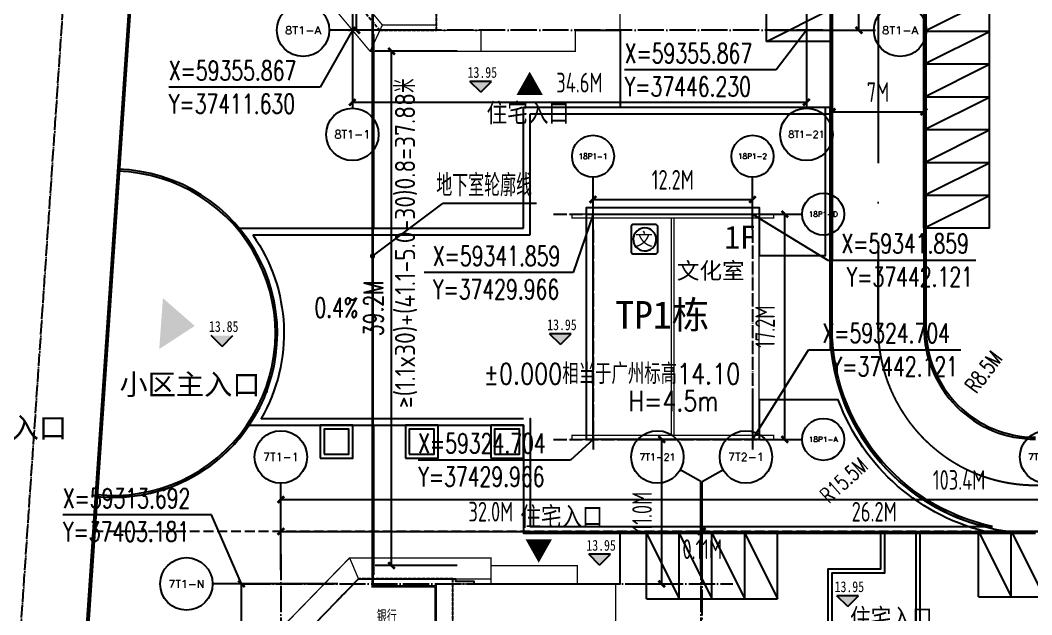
# Model space of a CAD drawing. Extents: x 37173252 to 74842692, y 59158332 to 118813339.
# Drawn here: x 37386321 to 37463399, y 59311342 to 59356631 of the extents above; entities that cross this region are included whole.
import ezdxf
from ezdxf.enums import TextEntityAlignment as Align

# ---------------------------------------------------------------- set-up
doc = ezdxf.new("R2010")
doc.units = 0
doc.header["$LTSCALE"] = 1000
doc.header["$MEASUREMENT"] = 0
for name, pattern in [('ACAD_ISO02W100', [15, 12, -3]), ('ACAD_ISO04W100', [30, 24, -3, 0, -3]), ('DASH', [0.35, 0.25, -0.1]), ('DOTE', [2.42, 2, -0.2, 0.02, -0.2])]:
    doc.linetypes.add(name, pattern=pattern)
for name, color, linetype in [('-1-500室外标高', 4, 'Continuous'), ('@HATCH', 8, 'Continuous'), ('@PAVE', 9, 'Continuous'), ('@YL', 2, 'Continuous'), ('@填充', 8, 'Continuous'), ('Axis', 6, 'Continuous'), ('AXIS_TEXT', 7, 'Continuous'), ('DIM_COOR', 3, 'Continuous'), ('DIM_LEAD', 3, 'Continuous'), ('DIM_SYMB', 3, 'Continuous'), ('DL_道路中线_干道网_', 4, 'ACAD_ISO04W100'), ('DL_道路中线_支路网_', 4, 'ACAD_ISO04W100'), ('DL_道路红线_支路网_', 1, 'Continuous'), ('DOTE', 16, 'Continuous'), ('PUB_DIM', 3, 'Continuous'), ('PUB_TEXT', 7, 'Continuous'), ('RMJM - P1 - P - 120-1$0$文字说明', 7, 'Continuous'), ('SHAPE', 161, 'Continuous'), ('YD_设施符号', 7, 'Continuous'), ('入口', 4, 'Continuous'), ('地下轮廓', 5, 'Continuous'), ('屋顶轮廓', 36, 'Continuous'), ('建筑间距退缩', 5, 'Continuous'), ('扑救面', 2, 'Continuous'), ('竖向标高', 1, 'Continuous'), ('车位', 40, 'Continuous')]:
    doc.layers.add(name, color=color, linetype=linetype)
doc.styles.add('_DIMFONT', font='gbenor.shx', dxfattribs={"bigfont": 'gbcbig.shx'})
doc.styles.add('_TCH_AXIS', font='COMPLEX', dxfattribs={"bigfont": 'GBCBIG'})
doc.styles.add('_TCH_DIM', font='SIMPLEX', dxfattribs={"bigfont": 'GBCBIG'})
doc.styles.add('_TCH_DIM_T3', font='SIMPLEX', dxfattribs={"width": 0.705882, "bigfont": 'GBCBIG'})
doc.styles.add('CHINESE', font='', dxfattribs={"width": 0.8})
doc.styles.add('COMPLEX', font='COMPLEX')
doc.styles.add('DIM_FONT', font='superos.shx', dxfattribs={"width": 0.8, "bigfont": 'haiwenzw.shx'})
doc.styles.add('DIMST', font='', dxfattribs={"width": 0.8})
doc.styles.add('GHTEXTHT', font='')
doc.styles.add('RMJM - P1 - P - 120-1$0$RMJM_TEXT', font='arial.ttf', dxfattribs={"height": 2.5})
doc.styles.add('text_zheng', font='simplex.shx', dxfattribs={"width": 0.8, "bigfont": 'hztxt.shx'})
doc.styles.get('CHINESE').set_extended_font_data('NSimSun')
doc.styles.get('DIMST').set_extended_font_data('SimSun')
doc.styles.get('GHTEXTHT').set_extended_font_data('SimSun')
doc.dimstyles.new('_TCH_ARCH&&500', dxfattribs={"dimtxt": 1487.5, "dimasz": 500, "dimexe": 1250, "dimexo": 1500, "dimgap": 631.25, "dimtad": 1, "dimdec": 0, "dimzin": 0, "dimdsep": 46, "dimtxsty": '_TCH_DIM_T3', "dimblk": 'ARCHTICK', "dimcen": 0.09, "dimclrt": 7, "dimazin": 2, "dimtfac": 1, "dimtdec": 0, "dimtix": 1, "dimtmove": 2, "dimatfit": 3, "dimfxl": 0, "dimtolj": 1, "dimtzin": 0, "dimarcsym": 0})
doc.dimstyles.new('DIMN500', dxfattribs={"dimscale": 5, "dimtxt": 300, "dimasz": 100, "dimexe": 250, "dimexo": 300, "dimgap": 150, "dimtad": 1, "dimdec": 0, "dimzin": 0, "dimdsep": 46, "dimtxsty": 'DIM_FONT', "dimblk": 'ARCHTICK', "dimcen": 0.09, "dimclrt": 7, "dimazin": 2, "dimtfac": 1, "dimtdec": 0, "dimtix": 1, "dimtmove": 2, "dimatfit": 3, "dimldrblk": 'ARCHTICK', "dimfxl": 0, "dimtolj": 1, "dimtzin": 0, "dimarcsym": 0})

# ---------------------------------------------------------------- blocks, each defined once
blk = doc.blocks.new('车位')
at = {"layer": '车位'}
for p, q in [((2126015, 462726), (2126015, 465226)), ((2131015, 465226), (2126015, 465226)), ((2131015, 462726), (2131015, 465226)), ((2131015, 462726), (2126015, 462726))]:
    blk.add_line(p, q, dxfattribs=at)
blk.add_lwpolyline([(2126015, 462726), (2131015, 465226)], dxfattribs=at)
blk = doc.blocks.new('_ArchTick')
at = {"color": 0, "linetype": 'ByBlock', "const_width": 0.4}
blk.add_lwpolyline([(-0.5, -0.5), (0.5, 0.5)], dxfattribs=at)
blk = doc.blocks.new('*D174')
at = {"layer": 'Defpoints', "color": 0}
for p in [(523580, 61443), (420220, 56674), (523580, 56674)]:
    blk.add_point(p, dxfattribs=at)
at = {"layer": 'PUB_DIM', "color": 0, "lineweight": -2}
for p, q in [((420220, 58174), (420220, 62693)), ((523580, 58174), (523580, 62693)), ((420220, 61443), (523580, 61443))]:
    blk.add_line(p, q, dxfattribs=at)
at = {"layer": 'PUB_DIM', "color": 0, "lineweight": -2, "xscale": 500, "yscale": 500, "zscale": 500, "rotation": 180}
blk.add_blockref('_ArchTick', (420220, 61443), dxfattribs=at)
at = {"layer": 'PUB_DIM', "color": 0, "lineweight": -2, "xscale": 500, "yscale": 500, "zscale": 500}
blk.add_blockref('_ArchTick', (523580, 61443), dxfattribs=at)
at = {"layer": 'PUB_DIM', "color": 7, "insert": (471900, 62943), "char_height": 1500, "attachment_point": 5, "style": 'DIM_FONT'}
blk.add_mtext('\\A1;103.4M', dxfattribs=at)
blk = doc.blocks.new('*D176')
at = {"layer": 'Defpoints', "color": 0}
for p in [(452220, 59022), (420220, 54564), (452220, 54564)]:
    blk.add_point(p, dxfattribs=at)
at = {"layer": 'PUB_DIM', "color": 0, "lineweight": -2}
for p, q in [((420220, 56064), (420220, 60272)), ((452220, 56064), (452220, 60272)), ((420220, 59022), (452220, 59022))]:
    blk.add_line(p, q, dxfattribs=at)
at = {"layer": 'PUB_DIM', "color": 0, "lineweight": -2, "xscale": 500, "yscale": 500, "zscale": 500, "rotation": 180}
blk.add_blockref('_ArchTick', (420220, 59022), dxfattribs=at)
at = {"layer": 'PUB_DIM', "color": 0, "lineweight": -2, "xscale": 500, "yscale": 500, "zscale": 500}
blk.add_blockref('_ArchTick', (452220, 59022), dxfattribs=at)
at = {"layer": 'PUB_DIM', "color": 7, "insert": (436220, 60522), "char_height": 1500, "attachment_point": 5, "style": 'DIM_FONT'}
blk.add_mtext('\\A1;32.0M', dxfattribs=at)
blk = doc.blocks.new('*D177')
at = {"layer": 'Defpoints', "color": 0}
for p in [(452331, 59022), (452220, 54564), (452331, 54564)]:
    blk.add_point(p, dxfattribs=at)
at = {"layer": 'PUB_DIM', "color": 0, "lineweight": -2}
for p, q in [((452220, 56064), (452220, 60272)), ((452331, 56064), (452331, 60272)), ((452220, 59022), (451720, 59022)), ((452220, 59022), (452331, 59022)), ((452331, 59022), (452831, 59022))]:
    blk.add_line(p, q, dxfattribs=at)
at = {"layer": 'PUB_DIM', "color": 0, "lineweight": -2, "xscale": 500, "yscale": 500, "zscale": 500}
blk.add_blockref('_ArchTick', (452220, 59022), dxfattribs=at)
at = {"layer": 'PUB_DIM', "color": 0, "lineweight": -2, "xscale": 500, "yscale": 500, "zscale": 500, "rotation": 180}
blk.add_blockref('_ArchTick', (452331, 59022), dxfattribs=at)
at = {"layer": 'PUB_DIM', "color": 7, "insert": (452331, 57666), "char_height": 1500, "attachment_point": 5, "style": 'DIM_FONT'}
blk.add_mtext('\\A1;0.11M', dxfattribs=at)
blk = doc.blocks.new('*D178')
at = {"layer": 'Defpoints', "color": 0}
for p in [(478531, 59022), (452331, 54564), (478531, 54564)]:
    blk.add_point(p, dxfattribs=at)
at = {"layer": 'PUB_DIM', "color": 0, "lineweight": -2}
for p, q in [((452331, 56064), (452331, 60272)), ((478531, 56064), (478531, 60272)), ((452331, 59022), (478531, 59022))]:
    blk.add_line(p, q, dxfattribs=at)
at = {"layer": 'PUB_DIM', "color": 0, "lineweight": -2, "xscale": 500, "yscale": 500, "zscale": 500, "rotation": 180}
blk.add_blockref('_ArchTick', (452331, 59022), dxfattribs=at)
at = {"layer": 'PUB_DIM', "color": 0, "lineweight": -2, "xscale": 500, "yscale": 500, "zscale": 500}
blk.add_blockref('_ArchTick', (478531, 59022), dxfattribs=at)
at = {"layer": 'PUB_DIM', "color": 7, "insert": (465431, 60522), "char_height": 1500, "attachment_point": 5, "style": 'DIM_FONT'}
blk.add_mtext('\\A1;26.2M', dxfattribs=at)
blk = doc.blocks.new('*D181')
at = {"layer": 'Defpoints', "color": 0}
for p in [(417220, 55022), (426051, 55022), (426051, 17075)]:
    blk.add_point(p, dxfattribs=at)
at = {"layer": 'PUB_DIM', "color": 0, "lineweight": -2}
for p, q in [((424551, 55022), (415970, 55022)), ((417220, 17075), (417220, 55022)), ((424551, 17075), (415970, 17075))]:
    blk.add_line(p, q, dxfattribs=at)
at = {"layer": 'PUB_DIM', "color": 0, "lineweight": -2, "xscale": 500, "yscale": 500, "zscale": 500}
for p, rotation in [((417220, 55022), 90), ((417220, 17075), 270)]:
    blk.add_blockref('_ArchTick', p, dxfattribs=dict(at, rotation=rotation))
at = {"layer": 'PUB_DIM', "color": 7, "insert": (415720, 36048), "char_height": 1500, "attachment_point": 5, "rotation": 90, "style": 'DIM_FONT'}
blk.add_mtext('\\A1;38.0M', dxfattribs=at)
blk = doc.blocks.new('*D227')
at = {"layer": 'Defpoints', "color": 0}
for p in [(569106, 111416), (576780, 111416), (576780, 23542)]:
    blk.add_point(p, dxfattribs=at)
at = {"layer": 'PUB_DIM', "color": 0, "lineweight": -2}
for p, q in [((575280, 111416), (567856, 111416)), ((569106, 23542), (569106, 111416)), ((575280, 23542), (567856, 23542))]:
    blk.add_line(p, q, dxfattribs=at)
at = {"layer": 'PUB_DIM', "color": 0, "lineweight": -2, "xscale": 500, "yscale": 500, "zscale": 500}
for p, rotation in [((569106, 111416), 90), ((569106, 23542), 270)]:
    blk.add_blockref('_ArchTick', p, dxfattribs=dict(at, rotation=rotation))
at = {"layer": 'PUB_DIM', "color": 7, "insert": (567606, 67479), "char_height": 1500, "attachment_point": 5, "rotation": 90, "style": 'DIM_FONT'}
blk.add_mtext('\\A1;87.9M', dxfattribs=at)
blk = doc.blocks.new('_AXISO')
blk.add_circle((0, 0), 0.5)
at = {"layer": 'AXIS_TEXT', "style": 'COMPLEX', "width": 1.041667}
blk.add_attdef('A', text='', height=0.56, dxfattribs=at).set_placement((-0.25, -0.28), (0.25, -0.28), align=Align.FIT)
blk = doc.blocks.new('*D211')
at = {"layer": 'Defpoints', "color": 0}
for p in [(356690, -380862), (360119, -380862), (356690, -398016)]:
    blk.add_point(p, dxfattribs=at)
at = {"layer": 'PUB_DIM', "color": 0, "lineweight": -2}
for p, q in [((358190, -380862), (361369, -380862)), ((360119, -398016), (360119, -380862)), ((358190, -398016), (361369, -398016))]:
    blk.add_line(p, q, dxfattribs=at)
at = {"layer": 'PUB_DIM', "color": 0, "lineweight": -2, "xscale": 500, "yscale": 500, "zscale": 500}
for p, rotation in [((360119, -380862), 90), ((360119, -398016), 270)]:
    blk.add_blockref('_ArchTick', p, dxfattribs=dict(at, rotation=rotation))
at = {"layer": 'PUB_DIM', "color": 7, "insert": (358619, -389439), "char_height": 1500, "attachment_point": 5, "rotation": 90, "style": 'DIM_FONT'}
blk.add_mtext('\\A1;17.2M', dxfattribs=at)
blk = doc.blocks.new('*D212')
at = {"layer": 'Defpoints', "color": 0}
for p in [(357661, -379743), (345506, -380655), (357661, -380655)]:
    blk.add_point(p, dxfattribs=at)
at = {"layer": 'PUB_DIM', "color": 0, "lineweight": -2}
for p, q in [((345506, -379155), (345506, -378493)), ((357661, -379155), (357661, -378493)), ((345506, -379743), (357661, -379743))]:
    blk.add_line(p, q, dxfattribs=at)
at = {"layer": 'PUB_DIM', "color": 0, "lineweight": -2, "xscale": 500, "yscale": 500, "zscale": 500, "rotation": 180}
blk.add_blockref('_ArchTick', (345506, -379743), dxfattribs=at)
at = {"layer": 'PUB_DIM', "color": 0, "lineweight": -2, "xscale": 500, "yscale": 500, "zscale": 500}
blk.add_blockref('_ArchTick', (357661, -379743), dxfattribs=at)
at = {"layer": 'PUB_DIM', "color": 7, "insert": (351584, -378243), "char_height": 1500, "attachment_point": 5, "style": 'DIM_FONT'}
blk.add_mtext('\\A1;12.2M', dxfattribs=at)
blk = doc.blocks.new('T10T12T13lkx')
at = {"layer": 'SHAPE', "const_width": 100}
for points in [[(596840, 238177), (596840, 236577), (603840, 236577), (603840, 238177), (607240, 238177), (607240, 241377), (607240, 241877), (608440, 241877), (608440, 244877), (605540, 244877), (605540, 247277), (611265, 247277), (611265, 249277), (615040, 249277), (615040, 252127), (616640, 252127), (616640, 258227), (612640, 258227), (612640, 256727), (609640, 256727), (609640, 258727), (604940, 258727), (604940, 255677), (598340, 255677), (598340, 258377), (594440, 258377), (594440, 256377), (588140, 256377), (588140, 251777), (589740, 251777), (589740, 248477), (592740, 248477), (592740, 247277), (595140, 247277), (595140, 244877), (592240, 244877), (592240, 242077), (592240, 241877), (593440, 241877), (593440, 238177)], [(636550, 238177), (636550, 236577), (629550, 236577), (629550, 238177), (626150, 238177), (626150, 241377), (626150, 241877), (624950, 241877), (624950, 244877), (627850, 244877), (627850, 247277), (622125, 247277), (622125, 249277), (618350, 249277), (618350, 252127), (616750, 252127), (616750, 258227), (620750, 258227), (620750, 256727), (623750, 256727), (623750, 258727), (628450, 258727), (628450, 255677), (635050, 255677), (635050, 258377), (638950, 258377), (638950, 256377), (645250, 256377), (645250, 251777), (643650, 251777), (643650, 248477), (640650, 248477), (640650, 247277), (638250, 247277), (638250, 244877), (641150, 244877), (641150, 242077), (641150, 241877), (639950, 241877), (639950, 238177)], [(605140, 248927), (598140, 248927), (598140, 255677), (605140, 255677)], [(635250, 248927), (628250, 248927), (628250, 255677), (635250, 255677)], [(600808, 170353), (600808, 168753), (593608, 168753), (593608, 170353), (590208, 170353), (590208, 173553), (590208, 174053), (589108, 174053), (589108, 177053), (591808, 177053), (591808, 179453), (585408, 179453), (585408, 182353), (583808, 182353), (583808, 188503), (588108, 188503), (588108, 186953), (591008, 186953), (591008, 188753), (595508, 188753), (595508, 186953), (599408, 186953), (599408, 187853), (599008, 187853), (599008, 190653), (597308, 190653), (597308, 193353), (597308, 193553), (598608, 193553), (598608, 196853), (601408, 196853), (601508, 196853), (601508, 198253), (607808, 198253), (608108, 198253), (608108, 196853), (611008, 196853), (611008, 194053), (611008, 193553), (612109, 193553), (612109, 190453), (609408, 190453), (609408, 188053), (616808, 188053), (616808, 185153), (618408, 185153), (618408, 179003), (614108, 179003), (614108, 180553), (611208, 180553), (611208, 178553), (606708, 178553), (606708, 180653), (602108, 180653), (602108, 179653), (602608, 179653), (602608, 177053), (605308, 177053), (605308, 174253), (605308, 174053), (604208, 174053), (604208, 170353)], [(604708, 186453), (599908, 186453), (599908, 186953), (597508, 186953), (597508, 181103), (601908, 181103), (601908, 180653), (604708, 180653)]]:
    blk.add_lwpolyline(points, close=True, dxfattribs=at)
for points in [[(593608, 168753), (585160, 168753), (580287, 174571), (585829, 256097), (585829, 256376), (588140, 256376)], [(590208, 170753), (586094, 170753), (582347, 175241), (587833, 256076), (588140, 256076)], [(600694, 236577), (600694, 232918), (601093, 232891), (599008, 202240), (599008, 196853)], [(582347, 175241), (580287, 174571)], [(586094, 170753), (585160, 168753)]]:
    blk.add_lwpolyline(points, dxfattribs=at)
blk = doc.blocks.new('T7T8T9lkx')
at = {"layer": 'SHAPE', "const_width": 100}
for points in [[(514741, 98465), (514741, 97492), (523527, 97492), (523527, 87446), (416940, 87448), (416956, 121945), (423794, 128978), (434556, 128978), (434556, 128392)], [(423794, 128978), (424470, 127378)], [(444056, 123692), (444056, 126992), (441156, 126992), (441156, 128392), (434556, 128392), (434556, 126992), (431656, 126992), (431656, 123692)], [(434556, 127378), (424470, 127378), (418556, 121295), (418556, 116592)]]:
    blk.add_lwpolyline(points, dxfattribs=at)
blk = doc.blocks.new('TP1lkx')
at = {"layer": 'SHAPE', "const_width": 100}
for points in [[(38856640, 59341657), (38871994, 59341657), (38871994, 59341957), (38856640, 59341957)], [(38857740, 59341657), (38864217, 59341657), (38864217, 59325102), (38857740, 59325102)], [(38864217, 59341657), (38864417, 59341657), (38864417, 59325102), (38864217, 59325102)], [(38870894, 59341657), (38864417, 59341657), (38864417, 59325102), (38870894, 59325102)], [(38856640, 59325102), (38871994, 59325102), (38871994, 59324802), (38856640, 59324802)]]:
    blk.add_lwpolyline(points, close=True, dxfattribs=at)
blk = doc.blocks.new('gjwz')
at = {"color": 251, "linetype": 'DASH'}
blk.add_lwpolyline([(35880921, 59359767), (35880921, 59365167), (35874050, 59365167), (35873849, 59365167), (35873540, 59360618), (35877520, 59355867), (35881821, 59355866), (35881821, 59359767), (35880921, 59359767)], dxfattribs=at)
blk = doc.blocks.new('*D104')
at = {"layer": 'Defpoints', "color": 0}
for p in [(37431078, 59324704), (37435204, 59324704), (37431078, 59313692)]:
    blk.add_point(p, dxfattribs=at)
at = {"layer": 'PUB_DIM', "color": 0, "lineweight": -2}
for p, q in [((37432578, 59324704), (37436454, 59324704)), ((37435204, 59313692), (37435204, 59324704)), ((37432578, 59313692), (37436454, 59313692))]:
    blk.add_line(p, q, dxfattribs=at)
at = {"layer": 'PUB_DIM', "color": 0, "lineweight": -2, "xscale": 500, "yscale": 500, "zscale": 500}
for p, rotation in [((37435204, 59324704), 90), ((37435204, 59313692), 270)]:
    blk.add_blockref('_ArchTick', p, dxfattribs=dict(at, rotation=rotation))
at = {"layer": 'PUB_DIM', "color": 7, "insert": (37433704, 59319198), "char_height": 1500, "attachment_point": 5, "rotation": 90, "style": 'DIM_FONT'}
blk.add_mtext('\\A1;11.0M', dxfattribs=at)
blk = doc.blocks.new('*D156')
at = {"layer": 'Defpoints', "color": 0}
for p in [(37455181, 59349657), (37448181, 59347459), (37455181, 59347459)]:
    blk.add_point(p, dxfattribs=at)
at = {"layer": 'PUB_DIM', "color": 0, "lineweight": -2}
for p, q in [((37448181, 59348959), (37448181, 59350907)), ((37455181, 59348959), (37455181, 59350907)), ((37448181, 59349657), (37455181, 59349657))]:
    blk.add_line(p, q, dxfattribs=at)
at = {"layer": 'PUB_DIM', "color": 0, "lineweight": -2, "xscale": 500, "yscale": 500, "zscale": 500, "rotation": 180}
blk.add_blockref('_ArchTick', (37448181, 59349657), dxfattribs=at)
at = {"layer": 'PUB_DIM', "color": 0, "lineweight": -2, "xscale": 500, "yscale": 500, "zscale": 500}
blk.add_blockref('_ArchTick', (37455181, 59349657), dxfattribs=at)
at = {"layer": 'PUB_DIM', "color": 7, "insert": (37451681, 59351157), "char_height": 1500, "attachment_point": 5, "style": 'DIM_FONT'}
blk.add_mtext('\\A1;7M', dxfattribs=at)
blk = doc.blocks.new('*D264')
at = {"layer": 'Defpoints', "color": 0}
for p in [(37414612, 59354267), (37421103, 59354267), (37421103, 59315092)]:
    blk.add_point(p, dxfattribs=at)
at = {"layer": 'PUB_DIM', "color": 0, "lineweight": -2}
for p, q in [((37419603, 59354267), (37413362, 59354267)), ((37414612, 59315092), (37414612, 59354267)), ((37419603, 59315092), (37413362, 59315092))]:
    blk.add_line(p, q, dxfattribs=at)
at = {"layer": 'PUB_DIM', "color": 0, "lineweight": -2, "xscale": 500, "yscale": 500, "zscale": 500}
for p, rotation in [((37414612, 59354267), 89.99916606641497), ((37414612, 59315092), 269.999166066415)]:
    blk.add_blockref('_ArchTick', p, dxfattribs=dict(at, rotation=rotation))
at = {"layer": 'PUB_DIM', "color": 7, "insert": (37413237, 59334680), "char_height": 1487.5, "attachment_point": 5, "rotation": 89.99917, "style": '_TCH_DIM_T3'}
blk.add_mtext('\\A1;39.2M', dxfattribs=at)
blk = doc.blocks.new('T7T8T9dwzx')
at = {"layer": 'DOTE', "color": 16, "linetype": 'DOTE'}
for p, q in [((420220.1, 57297.9), (420220.1, 16308.5)), ((452220.1, 57297.9), (452220.1, 16308.5)), ((452330.6, 16308.5), (452330.6, 57297.9)), ((417421.2, 55021.6), (454659, 55021.6))]:
    blk.add_line(p, q, dxfattribs=at)
at = {"layer": 'PUB_DIM'}
for p, q in [((452220.4, 62817.1), (450652.6, 63706.1)), ((452330.6, 62817.1), (453898.3, 63706.1)), ((452220.4, 57297.9), (452220.4, 62817.1)), ((452330.6, 57297.9), (452330.6, 62817.1)), ((420220.1, 57297.9), (420220.1, 61297.9)), ((417422.2, 55021.6), (415022.2, 55021.6))]:
    blk.add_line(p, q, dxfattribs=at)
for centre in [(420220.1, 64692.5), (448912.8, 64692.5), (455657.9, 64692.5), (478530.6, 64692.5), (413022.2, 55021.6)]:
    blk.add_circle(centre, 2000, dxfattribs=at)
at = {"layer": 'AXIS_TEXT', "style": '_TCH_AXIS'}
for s, height, p, p2 in [('7T1-1', 643.02, (418857.5, 64371), (421582.6, 64371)), ('7T1-21', 529.71, (447538.1, 64427.6), (450287.5, 64427.6)), ('7T2-1', 610.48, (454291.6, 64387.3), (457024.2, 64387.3)), ('7T2-13', 507.25, (477153.7, 64438.9), (479907.4, 64438.9)), ('7T1-N', 581.01, (411652.7, 54731), (414391.7, 54731))]:
    blk.add_text(s, height=height, dxfattribs=at).set_placement(p, p2, align=Align.FIT)
at = {"layer": 'PUB_DIM'}
for p1, p2, distance, text, picture, middle in [((420220.1, 56674.4), (523580, 56674.4), 4768.1, '103.4M', '*D174', (471900, 62942.5)), ((420220.1, 54564.5), (452220.4, 54564.5), 4457.1, '32.0M', '*D176', (436220.2, 60521.6)), ((452330.6, 54564.5), (478530.6, 54564.5), 4457.1, '26.2M', '*D178', (465430.6, 60521.6)), ((426051.2, 17074.9), (426051.2, 55021.6), 8831.1, '38.0M', '*D181', (415720.1, 36048.2))]:
    dim = blk.add_aligned_dim(p1=p1, p2=p2, distance=distance, text=text, dimstyle='DIMN500', dxfattribs=at)
    dim.commit()
    dim.dimension.update_dxf_attribs({"geometry": picture, "text_midpoint": middle})
dim = blk.add_linear_dim(base=(452330.6, 59021.6), p1=(452220.4, 54564.5), p2=(452330.6, 54564.5), angle=0, text='0.11M', dimstyle='DIMN500', dxfattribs=at)
dim.commit()
dim.dimension.update_dxf_attribs({"geometry": '*D177', "text_midpoint": (452330.6, 57666.1), "dimtype": 129})
blk = doc.blocks.new('T10T12T13dwzx')
at = {"layer": 'Axis'}
blk.add_line((630224, 110064.9), (630224, 114064.9), dxfattribs=at)
at = {"layer": 'DOTE', "linetype": 'DOTE'}
for p, q in [((573114, 99527.9), (573114, 112204.8)), ((630224, 86851), (630224, 112204.8)), ((604128.9, 111415.8), (566725.5, 111415.8)), ((599209, 111415.8), (630759.8, 111415.8)), ((614984.4, 91365.8), (630759.8, 91365.8)), ((603382, 52998.6), (603382, 20010.5)), ((604620.9, 23542.2), (567384.1, 23542.2))]:
    blk.add_line(p, q, dxfattribs=at)
at = {"layer": 'PUB_DIM'}
for p, q in [((573114, 106401), (573114, 114526)), ((630224, 106401), (630224, 114526)), ((573114, 110064.9), (573114, 114064.9)), ((573114, 113276), (630224, 113276)), ((627349, 111415.8), (635474, 111415.8)), ((630404.3, 111415.8), (634404.3, 111415.8)), ((634224, 91365.8), (634224, 111415.8)), ((627349, 91365.8), (635474, 91365.8)), ((630404.3, 91365.8), (634404.3, 91365.8)), ((601279, 50042.2), (608632, 50042.2)), ((604620.9, 50042.2), (608620.9, 50042.2)), ((607382, 23542.2), (607382, 50042.2)), ((568782, 24930.3), (568782, 17610.5)), ((603382, 24930.3), (603382, 17610.5)), ((567384.1, 23542.2), (567025.5, 23542.2)), ((600555.5, 23542.2), (608632, 23542.2)), ((604620.9, 23542.2), (608620.9, 23542.2)), ((568782, 20010.5), (568782, 17610.5)), ((603382.2, 20010.5), (603382.2, 17610.5)), ((568782, 18055.3), (603382, 18055.3))]:
    blk.add_line(p, q, dxfattribs=at)
for centre in [(573114, 116626.4), (630224, 116626.4), (564725.5, 111415.8), (637407.3, 111415.8), (637407.3, 91365.8), (610520.3, 50042.2), (565025.5, 23542.2), (610520.3, 23542.2), (568782, 15610.5), (603382.2, 15610.5)]:
    blk.add_circle(centre, 2000, dxfattribs=at)
at = {"layer": 'PUB_DIM', "xscale": 500, "yscale": 500, "zscale": 500}
for p, rotation in [((573114, 113276), 180), ((634224, 111415.8), 90), ((634224, 91365.8), 270), ((607382, 50042.2), 90), ((607382, 23542.2), 270), ((568782, 18055.3), 180)]:
    blk.add_blockref('_ArchTick', p, dxfattribs=dict(at, rotation=rotation))
for p in [(630224, 113276), (603382, 18055.3)]:
    blk.add_blockref('_ArchTick', p, dxfattribs=at)
at = {"layer": 'AXIS_TEXT', "style": '_TCH_AXIS'}
for s, height, p, p2 in [('8T2-1', 610.48, (571747.7, 116321.2), (574480.3, 116321.2)), ('8T2-32', 490.6, (628845.6, 116381.1), (631602.3, 116381.1)), ('8T2-L', 575.45, (563355.4, 111128.1), (566095.6, 111128.1)), ('8T2-L', 575.45, (636037.2, 111128.1), (638777.4, 111128.1)), ('8T2-A', 559.37, (636035.5, 91086.1), (638779.1, 91086.1)), ('8T1-S', 610.48, (609153.9, 49736.9), (611886.6, 49736.9)), ('8T1-A', 586.68, (563656.5, 23248.8), (566394.4, 23248.8)), ('8T1-A', 586.68, (609151.3, 23248.8), (611889.2, 23248.8)), ('8T1-1', 643.02, (567419.4, 15289), (570144.6, 15289)), ('8T1-21', 529.71, (602007.4, 15345.6), (604756.9, 15345.6))]:
    blk.add_text(s, height=height, dxfattribs=at).set_placement(p, p2, align=Align.FIT)
at = {"layer": 'PUB_DIM', "color": 7, "insert": (601669, 114776), "char_height": 1500, "width": 4806.088, "attachment_point": 5, "style": 'DIM_FONT'}
blk.add_mtext('\\A1;57.1M', dxfattribs=at)
at = {"layer": 'PUB_DIM', "color": 7, "char_height": 1500, "attachment_point": 5, "rotation": 90, "style": 'DIM_FONT'}
for s, insert in [('\\A1;20.1M', (632724, 101390.8)), ('\\A1;26.5M', (605882, 36792.2))]:
    blk.add_mtext(s, dxfattribs=dict(at, insert=insert))
at = {"layer": 'PUB_DIM', "color": 7, "insert": (586082, 19555.3), "char_height": 1500, "attachment_point": 5, "style": 'DIM_FONT'}
blk.add_mtext('\\A1;34.6M', dxfattribs=at)
at = {"layer": 'PUB_DIM'}
dim = blk.add_aligned_dim(p1=(576780.4, 23542.2), p2=(576780.4, 111415.8), distance=7674.7, text='87.9M', dimstyle='DIMN500', dxfattribs=at)
dim.commit()
dim.dimension.update_dxf_attribs({"geometry": '*D227', "text_midpoint": (567605.7, 67479)})
blk = doc.blocks.new('TP1scpm')
at = {"layer": '@填充'}
blk.add_line((357660.9, -398016.1), (345506.1, -398016.1), dxfattribs=at)
at = {"layer": 'DOTE', "color": 1, "linetype": 'DOTE', "ltscale": 0.5}
for p, q in [((342506.1, -380861.6), (359104.9, -380861.6)), ((345506.1, -382049.9), (345506.1, -398989.9)), ((357660.9, -382049.9), (357660.9, -398989.9)), ((342506.1, -398016.1), (359104.9, -398016.1))]:
    blk.add_line(p, q, dxfattribs=at)
at = {"layer": 'PUB_DIM'}
for p, q in [((345506.1, -382049.9), (345506.1, -378050.9)), ((357660.9, -382049.9), (357660.9, -378050.9)), ((359104.9, -380861.6), (361449.4, -380861.6)), ((359104.9, -398016.1), (361449.4, -398016.1))]:
    blk.add_line(p, q, dxfattribs=at)
ref = blk.add_blockref('_AXISO', (345506.1, -376450.9), dxfattribs=dict(at, xscale=3200, yscale=3200, zscale=3200))
ref.add_attrib('A', '18P1-1', dxfattribs={"layer": 'AXIS_TEXT', "color": 0, "ltscale": 0.2, "height": 443.36, "style": '_TCH_AXIS', "width": 0.971963}).set_placement((344408.3, -376672.6), (346604, -376672.6), align=Align.FIT)
ref = blk.add_blockref('_AXISO', (357660.9, -376450.9), dxfattribs=dict(at, xscale=3200, yscale=3200, zscale=3200))
ref.add_attrib('A', '18P1-2', dxfattribs={"layer": 'AXIS_TEXT', "color": 0, "ltscale": 0.2, "height": 409.28, "style": '_TCH_AXIS', "width": 1.008929}).set_placement((356559.8, -376655.6), (358762.1, -376655.6), align=Align.FIT)
ref = blk.add_blockref('_AXISO', (363049.4, -380861.6), dxfattribs=dict(at, xscale=3200, yscale=3200, zscale=3200))
ref.add_attrib('A', '18P1-D', dxfattribs={"layer": 'AXIS_TEXT', "color": 0, "ltscale": 0.2, "height": 409.28, "style": '_TCH_AXIS', "width": 0.982609}).set_placement((361948.2, -381066.2), (364150.5, -381066.2), align=Align.FIT)
ref = blk.add_blockref('_AXISO', (363049.4, -398016.1), dxfattribs=dict(at, xscale=3200, yscale=3200, zscale=3200))
ref.add_attrib('A', '18P1-A', dxfattribs={"layer": 'AXIS_TEXT', "color": 0, "ltscale": 0.2, "height": 402.39, "style": '_TCH_AXIS', "width": 0.991379}).set_placement((361947.6, -398217.3), (364151.2, -398217.3), align=Align.FIT)
for p1, p2, distance, text, picture, middle in [((345506.1, -380654.9), (357660.9, -380654.9), 912.2, '12.2M', '*D212', (351583.5, -378242.7)), ((356690.1, -398016.1), (356690.1, -380861.6), -3428.6, '17.2M', '*D211', (358618.6, -389438.8))]:
    dim = blk.add_aligned_dim(p1=p1, p2=p2, distance=distance, text=text, dimstyle='DIMN500', dxfattribs=at)
    dim.commit()
    dim.dimension.update_dxf_attribs({"geometry": picture, "text_midpoint": middle})

msp = doc.modelspace()

# ---------------------------------------------------------------- hatches: boundary and pattern name
at = {"layer": '-1-500室外标高'}
for points in [[(37421415.64, 59351148.15), (37422240.64, 59351973.15), (37420590.64, 59351973.15)], [(37401707.45, 59331790.08), (37402532.45, 59332615.08), (37400882.45, 59332615.08)], [(37427481.65, 59331921.78), (37428306.65, 59332746.78), (37426656.65, 59332746.78)], [(37430465.74, 59315122.64), (37431290.74, 59315947.64), (37429640.74, 59315947.64)], [(37449382.59, 59311968.21), (37450207.59, 59312793.21), (37448557.59, 59312793.21)]]:
    msp.add_hatch(color=113, dxfattribs=at).paths.add_polyline_path(points)
at = {"layer": '竖向标高', "linetype": 'ACAD_ISO02W100', "ltscale": 0.5}
msp.add_hatch(color=256, dxfattribs=at).paths.add_polyline_path([(37397194.9, 59335462.93), (37396913.74, 59331584.08), (37399621.1, 59333345.03)])

# ---------------------------------------------------------------- linework, layer by layer
at = {"layer": '-1-500室外标高', "color": 113}
for p, q in [((37421415.64, 59351148.15), (37420590.64, 59351973.15)), ((37422240.64, 59351973.15), (37420590.64, 59351973.15)), ((37421415.64, 59351148.15), (37422240.64, 59351973.15)), ((37401707.45, 59331790.08), (37400882.45, 59332615.08)), ((37401707.45, 59331790.08), (37402532.45, 59332615.08)), ((37427481.65, 59331921.78), (37426656.65, 59332746.78)), ((37428306.65, 59332746.78), (37426656.65, 59332746.78)), ((37427481.65, 59331921.78), (37428306.65, 59332746.78)), ((37430465.74, 59315122.64), (37429640.74, 59315947.64)), ((37431290.74, 59315947.64), (37429640.74, 59315947.64)), ((37430465.74, 59315122.64), (37431290.74, 59315947.64)), ((37449382.59, 59311968.21), (37448557.59, 59312793.21)), ((37450207.59, 59312793.21), (37448557.59, 59312793.21)), ((37449382.59, 59311968.21), (37450207.59, 59312793.21))]:
    msp.add_line(p, q, dxfattribs=at)
at = {"color": 251, "linetype": 'DASH'}
msp.add_lwpolyline([(37406180.74, 59303292.19), (37419280.81, 59303292.19), (37419280.81, 59314078.15), (37412095.5, 59314078.14), (37406180.74, 59307994.8), (37406181.09, 59303292.19)], dxfattribs=at)
at = {"layer": '@HATCH'}
msp.add_lwpolyline([(37404034.02, 59340281.61, -0.29258093), (37404671.71, 59326281.61), (37424669.74, 59326281.61)], format="xyb", dxfattribs=at)
msp.add_lwpolyline([(37405119.74, 59328397.61), (37405119.74, 59328281.61)], dxfattribs=at)
at = {"layer": '@PAVE'}
msp.add_arc((37393414.39, 59332783.37), 12350, 263.8160088, 88.4008944, dxfattribs=at)
at = {"layer": '@YL'}
for p, q in [((37432030.25, 59355866.94), (37432030.25, 59349997.24)), ((37424669.74, 59340781.61), (37424669.74, 59349997.24)), ((37424669.74, 59349997.24), (37448181.44, 59349997.24)), ((37424669.74, 59340781.61), (37424669.74, 59349997.24)), ((37424669.74, 59349997.24), (37448181.44, 59349997.24)), ((37448181.44, 59349997.24), (37448181.44, 59338281.61)), ((37403020.55, 59340781.61), (37424669.74, 59340781.61))]:
    msp.add_line(p, q, dxfattribs=at)
at = {"layer": '@YL', "color": 8}
for p, q in [((37425169.74, 59340281.61), (37425169.74, 59349497.24)), ((37425169.74, 59349497.24), (37448181.44, 59349497.24)), ((37404034.02, 59340281.61), (37425169.74, 59340281.61))]:
    msp.add_line(p, q, dxfattribs=at)
at = {"layer": '@YL'}
for points in [[(37428630.25, 59355866.94), (37432030.25, 59355866.94)], [(37442120.52, 59325004.84), (37442120.52, 59324703.84), (37429965.74, 59324703.84), (37429965.74, 59341859.38), (37442120.52, 59341859.38), (37442120.52, 59341559.38)], [(37403769.36, 59325781.61), (37424669.74, 59325781.61), (37424669.74, 59317565.99), (37463681.44, 59317566.36)], [(37403769.36, 59325781.61), (37424669.74, 59325781.61)], [(37431680.81, 59313692.19), (37432030.25, 59313692.19), (37432030.25, 59317566.06)], [(37432030.25, 59313692.19), (37432030.25, 59317566.06)], [(37447891.06, 59306442.29), (37447891.06, 59314842.91), (37451890.87, 59314842.91), (37451890.84, 59317566.3)], [(37454890.98, 59305242.19), (37454890.84, 59317566.33)]]:
    msp.add_lwpolyline(points, dxfattribs=at)
at = {"layer": '@YL', "color": 8}
msp.add_lwpolyline([(37460298.7, 59317577.67, -0.25716954), (37448656.46, 59327715.99), (37442620.52, 59327715.99), (37442620.52, 59324703.84), (37429465.74, 59324703.84), (37429465.74, 59342359.38), (37442620.52, 59342359.38), (37442620.52, 59338715.99), (37447681.44, 59338715.99), (37447681.44, 59349997.24)], format="xyb", dxfattribs=at)
at = {"layer": '@YL'}
msp.add_lwpolyline([(37392067.87, 59320356.11, 0.27788117), (37403769.36, 59325781.61), (37424669.74, 59325781.61)], format="xyb", dxfattribs=at)
for points in [[(37409169.74, 59323281.61), (37411669.74, 59323281.61), (37411669.74, 59325781.61), (37409169.74, 59325781.61)], [(37415669.74, 59323281.61), (37418169.74, 59323281.61), (37418169.74, 59325781.61), (37415669.74, 59325781.61)], [(37422169.74, 59323281.61), (37424669.74, 59323281.61), (37424669.74, 59325781.61), (37422169.74, 59325781.61)]]:
    msp.add_lwpolyline(points, close=True, dxfattribs=at)
at = {"layer": '@YL', "color": 8}
for points in [[(37425169.74, 59326281.61), (37425169.74, 59326281.61), (37425169.74, 59318065.99), (37460404.41, 59318066.36)], [(37448191.06, 59306442.29), (37448191.06, 59314542.91), (37452190.88, 59314542.91), (37452190.84, 59317566.3)], [(37454590.97, 59306442.36), (37454590.84, 59317566.33)]]:
    msp.add_lwpolyline(points, dxfattribs=at)
for points in [[(37409469.74, 59323581.61), (37411369.74, 59323581.61), (37411369.74, 59325481.61), (37409469.74, 59325481.61)], [(37415969.74, 59323581.61), (37417869.74, 59323581.61), (37417869.74, 59325481.61), (37415969.74, 59325481.61)], [(37422469.74, 59323581.61), (37424369.74, 59323581.61), (37424369.74, 59325481.61), (37422469.74, 59325481.61)]]:
    msp.add_lwpolyline(points, close=True, dxfattribs=at)
at = {"layer": '@YL'}
msp.add_arc((37393414.39, 59332783.37), 12500, 263.8160088, 88.4008944, dxfattribs=at)
at = {"layer": '@填充'}
for p, q in [((37447681.44, 59338781.61), (37447681.44, 59349497.24)), ((37442620.52, 59342359.38), (37442620.52, 59338781.61)), ((37442120.52, 59328281.61), (37442120.52, 59324703.84))]:
    msp.add_line(p, q, dxfattribs=at)
at = {"layer": '@填充', "color": 8}
for points in [[(37413230.25, 59355566.84), (37413230.25, 59340781.61)], [(37413230.27, 59325781.61), (37413230.27, 59314378.14)]]:
    msp.add_lwpolyline(points, dxfattribs=at)
at = {"layer": 'DIM_COOR', "color": 3}
for p, q in [((37411630.25, 59355866.94), (37409183.91, 59351532.29)), ((37446230.25, 59355866.94), (37443920.43, 59352847.18)), ((37443920.43, 59352847.18), (37432370.43, 59352847.18)), ((37409183.91, 59351532.29), (37397633.91, 59351532.29)), ((37429965.74, 59341859.38), (37428461.47, 59337402.28)), ((37442120.52, 59341859.38), (37447863.9, 59338350.49)), ((37447863.9, 59338350.49), (37459138.9, 59338350.49)), ((37428461.47, 59337402.28), (37417105.61, 59337402.28)), ((37442120.52, 59324703.84), (37446391.06, 59331526.8)), ((37446391.06, 59331526.8), (37457996.06, 59331526.8)), ((37429965.74, 59324703.84), (37428242.14, 59323129.34)), ((37428242.14, 59323129.34), (37416637.14, 59323129.34)), ((37400892.91, 59318947.96), (37389562.91, 59318947.96)), ((37403180.74, 59313692.18), (37400892.91, 59318947.96))]:
    msp.add_line(p, q, dxfattribs=at)
at = {"layer": 'DIM_LEAD'}
for p, q in [((37413165.59, 59338659.86), (37418536.96, 59342687.59)), ((37418536.96, 59342687.59), (37425661.51, 59342687.59))]:
    msp.add_line(p, q, dxfattribs=at)
at = {"layer": 'DIM_LEAD', "const_width": 200}
msp.add_lwpolyline([(37413085.59, 59338599.86, 1), (37413245.6, 59338719.85, 1)], format="xyb", close=True, dxfattribs=at)
at = {"layer": 'DIM_SYMB'}
msp.add_lwpolyline([(37408215.07, 59334737.88, 0, 0, 0), (37404214.07, 59334737.88, 400, 0, 0), (37402714.07, 59334737.88, 0, 0, 0)], format="xyseb", dxfattribs=at)
at = {"layer": 'DL_道路中线_干道网_', "color": 8, "ltscale": 0.04}
msp.add_line((37383659.96, 59270427.94), (37390305.09, 59368114.7), dxfattribs=at)
at = {"layer": 'DL_道路中线_支路网_', "color": 8}
msp.add_line((37451681.44, 59399742.67, 0), (37451688.65, 59332799.99), dxfattribs=at)
msp.add_lwpolyline([(37451681.44, 59338281.61), (37451681.44, 59333215.99, 0.41421356), (37463681.44, 59321215.99), (37468467.8, 59321215.99)], format="xyb", dxfattribs=at)
at = {"layer": 'DL_道路红线_支路网_', "color": 8}
for p, q in [((37448031.44, 59399742.67), (37448031.44, 59331526.8)), ((37455331.44, 59399742.67), (37455331.44, 59333215.99)), ((37388798.11, 59270078.9), (37395443.25, 59367765.66))]:
    msp.add_line(p, q, dxfattribs=at)
at = {"layer": 'DL_道路红线_支路网_', "color": 4}
for p, q in [((37448181.44, 59399742.67, 0), (37448181.44, 59338281.61)), ((37448181.44, 59399742.67), (37448181.44, 59338281.61)), ((37455181.44, 59399742.67), (37455181.44, 59338281.61)), ((37455181.44, 59399742.67), (37455181.44, 59333215.99)), ((37388648.46, 59270089.08), (37395293.6, 59367775.84))]:
    msp.add_line(p, q, dxfattribs=at)
at = {"layer": 'DL_道路红线_支路网_', "color": 8}
msp.add_lwpolyline([(37460372.7, 59317919.75, -0.35310899), (37448031.44, 59333215.99), (37448031.44, 59349997.24)], format="xyb", dxfattribs=at)
at = {"layer": 'DL_道路红线_支路网_', "color": 4}
msp.add_lwpolyline([(37460404.41, 59318066.36, -0.35310899), (37448181.44, 59333215.99), (37448181.44, 59349997.24)], format="xyb", dxfattribs=at)
msp.add_arc((37463681.44, 59333215.99), 8500, 179.9999432, 270, dxfattribs=at)
at = {"layer": 'DL_道路红线_支路网_', "color": 8}
for radius, start in [(8350, 179.9999705), (15650, 198.5629729)]:
    msp.add_arc((37463681.44, 59333215.99), radius, start, 270, dxfattribs=at)
at = {"layer": 'PUB_DIM'}
for points in [[(37461922.47, 59330910.34, 0, 0, 0), (37459011.07, 59327094.09, 264, 0, 0), (37458525.84, 59326458.05, 0, 0, 0)], [(37447983.15, 59319117.28, 0, 0, 0), (37451554.32, 59322324.57, 264, 0, 0), (37452149.52, 59322859.11, 0, 0, 0)]]:
    msp.add_lwpolyline(points, format="xyseb", dxfattribs=at)
at = {"layer": 'YD_设施符号'}
msp.add_lwpolyline([(37434789.95, 59341068.82), (37432979.71, 59341068.59), (37432866.21, 59340955.07), (37432866.46, 59338960.34), (37432979.99, 59338846.84), (37434790.22, 59338847.06), (37434903.72, 59338960.59), (37434903.48, 59340955.32)], close=True, dxfattribs=at)
msp.add_lwpolyline([(37434784.51, 59339931.63, 60.13590775), (37434782.34, 59339873.25)], format="xyb", close=True, dxfattribs=at)
at = {"layer": '入口'}
for points in [[(37425139.56, 59352716.65, 0, 2000, 0), (37425139.56, 59350945.36, 2000, 2000, 0)], [(37425831.07, 59315304.33, 0, 2000, 0), (37425831.07, 59317075.63, 2000, 2000, 0)]]:
    msp.add_lwpolyline(points, format="xyseb", dxfattribs=at)
at = {"layer": '地下轮廓', "linetype": 'DASH', "ltscale": 3, "const_width": 200}
msp.add_lwpolyline([(37593241.86, 59512695.61), (37518265.59, 59517795.87), (37518265.59, 59519378.79), (37493588.46, 59521057.45), (37493477.88, 59519434.21), (37421200.18, 59524350.9), (37415634.6, 59519337.83), (37410345.85, 59441590.61), (37420860.59, 59441590.62), (37420860.59, 59436698.6), (37425860.56, 59436698.6), (37425860.56, 59423990.61), (37414057.03, 59423990.61), (37411441.5, 59385506.23), (37413165.59, 59385505.53), (37413165.59, 59385505.53), (37413165.59, 59313505.53), (37417980.8, 59313505.53), (37417980.8, 59307492.19)], dxfattribs=at)
at = {"layer": '扑救面', "color": 8, "linetype": 'DASH', "ltscale": 3}
msp.add_lwpolyline([(37391888.28, 59317715.99), (37463681.44, 59317716.68)], dxfattribs=at)
at = {"layer": '扑救面'}
msp.add_lwpolyline([(37406180.78, 59307994.84), (37412095.5, 59314078.14), (37419480.62, 59314078.14), (37419480.81, 59313892.74), (37420880.8, 59313892.78), (37420880.81, 59313692.19), (37431680.72, 59313692.19)], dxfattribs=at)

# ---------------------------------------------------------------- block references
for name, p in [('T10T12T13dwzx', (36842848.28, 59332324.78)), ('gjwz', (1536208.81, 0)), ('TP1scpm', (37084459.6, 59722720.94)), ('T7T8T9dwzx', (36985960.68, 59258670.63))]:
    msp.add_blockref(name, p)
at = {"layer": '屋顶轮廓'}
for name, p in [('T10T12T13lkx', (36827822, 59185513.84)), ('TP1lkx', (-1428273.87, -97.5)), ('T7T8T9lkx', (36987625.21, 59186699.89))]:
    msp.add_blockref(name, p, dxfattribs=at)
at = {"layer": '车位'}
for p, rotation in [((35329159.17, 58893087.96), 359.9991256950881), ((35317159.06, 58892323.46), 359.9991256950881), ((35329159.02, 58890587.96), 359.9991256950881), ((35329159.02, 58888087.96), 359.9991256950881), ((35329159.09, 58885587.96), 359.9991256950881), ((35329159.06, 58883087.96), 359.9991256950881), ((35329159.02, 58880587.96), 359.9991256950881), ((35329158.95, 58878087.96), 359.9991256950881), ((36971512.1, 61443626.62), 269.9943960965813), ((36974011.98, 61443626.87), 269.9943960965813), ((36976511.98, 61443626.62), 269.9943960965813), ((36979011.98, 61443612.5), 269.9943960965813), ((36996823.35, 61443777.09), 269.9943960965813), ((36999323.35, 61443776.84), 269.9943960965813)]:
    msp.add_blockref('车位', p, dxfattribs=dict(at, rotation=rotation))

# ---------------------------------------------------------------- texts
at = {"layer": '-1-500室外标高', "color": 113, "style": 'DIMST', "width": 0.8}
for s, p in [('13.95', (37420409.93, 59352248.15)), ('13.85', (37400701.74, 59332890.08)), ('13.95', (37426475.94, 59333021.78)), ('13.95', (37429460.03, 59316222.64)), ('13.95', (37448376.87, 59313068.21))]:
    msp.add_text(s, height=825, dxfattribs=at).set_placement(p)
at = {"layer": 'PUB_DIM', "color": 7, "style": '_TCH_DIM', "width": 0.705882}
for s, rotation, p in [('R8.5M', 52.6601343, (37459167.59, 59328131.84)), ('R15.5M', 41.9271587, (37447943.31, 59319760.27))]:
    msp.add_text(s, height=1190, rotation=rotation, dxfattribs=at).set_placement(p)
at = {"layer": 'PUB_TEXT'}
for s, height, style, width, p in [('X=59355.867', 1487.5, '_TCH_DIM', 0.705882, (37432370.43, 59353372.18)), ('X=59355.867', 1487.5, '_TCH_DIM', 0.705882, (37397633.91, 59352057.29)), ('Y=37446.230', 1487.5, '_TCH_DIM', 0.705882, (37432370.43, 59350834.68)), ('Y=37411.630', 1487.5, '_TCH_DIM', 0.705882, (37397633.91, 59349519.79)), ('X=59341.859', 1487.5, '_TCH_DIM', 0.705882, (37448888.9, 59338875.49)), ('X=59341.859', 1487.5, '_TCH_DIM', 0.705882, (37417754.78, 59337927.28)), ('Y=37442.121', 1487.5, '_TCH_DIM', 0.705882, (37449288.9, 59336337.99)), ('Y=37429.966', 1487.5, '_TCH_DIM', 0.705882, (37417754.78, 59335389.78)), ('0.4%', 1487.5, '_TCH_DIM', 0.705882, (37408740.07, 59333994.13)), ('X=59324.704', 1487.5, '_TCH_DIM', 0.705882, (37447446.06, 59332051.8)), ('Y=37442.121', 1487.5, '_TCH_DIM', 0.705882, (37448146.06, 59329514.3)), ('±0.000相当于广州标高14.10', 1561.518, 'text_zheng', 0.8, (37421626.65, 59328916.58)), ('H=4.5m', 1561.518, 'text_zheng', 0.8, (37432671.59, 59326848.22)), ('X=59324.704', 1487.5, '_TCH_DIM', 0.705882, (37416637.14, 59323654.34)), ('Y=37429.966', 1487.5, '_TCH_DIM', 0.705882, (37416637.14, 59321116.84)), ('X=59313.692', 1487.5, '_TCH_DIM', 0.705882, (37389562.91, 59319472.96)), ('Y=37403.181', 1487.5, '_TCH_DIM', 0.705882, (37389562.91, 59316935.46))]:
    msp.add_text(s, height=height, dxfattribs=dict(at, style=style, width=width)).set_placement(p)
at = {"layer": 'PUB_TEXT', "style": '_TCH_DIM'}
for s, height, p in [('地下室轮廓线', 1687.943, (37418024.81, 59343212.59)), ('银行', 1012.766, (37413494.58, 59310694.41))]:
    msp.add_text(s, height=height, dxfattribs=at).set_placement(p)
at = {"layer": 'RMJM - P1 - P - 120-1$0$文字说明', "attachment_point": 3, "style": 'RMJM - P1 - P - 120-1$0$RMJM_TEXT'}
for s, insert, char_height, width in [('{\\fSimSun|b0|i0|c134|p2;1F}', (37442357.13, 59340983.77), 1750, 4104.0545), ('{\\fSimSun|b0|i0|c134|p2;文化室}', (37441517.77, 59338180.85), 1260, 9738.9125), ('{\\fSimSun|b0|i0|c134|p2;TP1栋}', (37438822.31, 59335239.75), 2100, 9629.0085), ('{\\fSimSun|b0|i0|c134|p2;小区主入口}', (37404626.01, 59329674.7), 1575, 15350.0967), ('{\\fSimSun|b0|i0|c134|p2;小区人行主入口}', (37389888.86, 59326379.08), 1575, 15350.0967)]:
    msp.add_mtext(s, dxfattribs=dict(at, insert=insert, char_height=char_height, width=width))
at = {"layer": 'YD_设施符号', "style": 'GHTEXTHT'}
msp.add_text('文', height=984.68, rotation=0.0070296, dxfattribs=at).set_placement((37433177.36, 59339457.8))
at = {"layer": '建筑间距退缩', "color": 7, "linetype": 'ByBlock', "ltscale": 10, "insert": (37415716.54, 59339643.02), "char_height": 1536, "attachment_point": 5, "rotation": 90, "style": '_DIMFONT'}
msp.add_mtext('\\A1;≥(1.1x30)+(41.1-5.0-30)0.8=37.88米', dxfattribs=at)
at = {"layer": '竖向标高', "color": 1, "char_height": 1440, "width": 45885.9098, "attachment_point": 3, "style": 'CHINESE'}
for insert in [(37428144.81, 59350297.3), (37430712.42, 59319554.05), (37455841.55, 59311812.35)]:
    msp.add_mtext('{\\fSimSun|b0|i0|c134|p2;住宅入口}', dxfattribs=dict(at, insert=insert))

# ---------------------------------------------------------------- dimensions: what is measured, and where the dimension line sits
at = {"layer": 'PUB_DIM'}
for p1, p2, distance, text, dimstyle, picture, middle in [((37421102.61, 59315092.19), (37421103.18, 59354267.02), 6491.08, '39.2M', '_TCH_ARCH&&500', '*D264', (37413236.81, 59334679.72)), ((37448181.44, 59347458.53), (37455181.44, 59347458.53), 2198.05, '7M', 'DIMN500', '*D156', (37451681.44, 59351156.59)), ((37431077.65, 59313692.19), (37431077.65, 59324703.84), -4126.01, '11.0M', 'DIMN500', '*D104', (37433703.66, 59319198.01))]:
    dim = msp.add_aligned_dim(p1=p1, p2=p2, distance=distance, text=text, dimstyle=dimstyle, dxfattribs=at)
    dim.commit()
    dim.dimension.update_dxf_attribs({"geometry": picture, "text_midpoint": middle})

doc.saveas('drawing.dxf')
